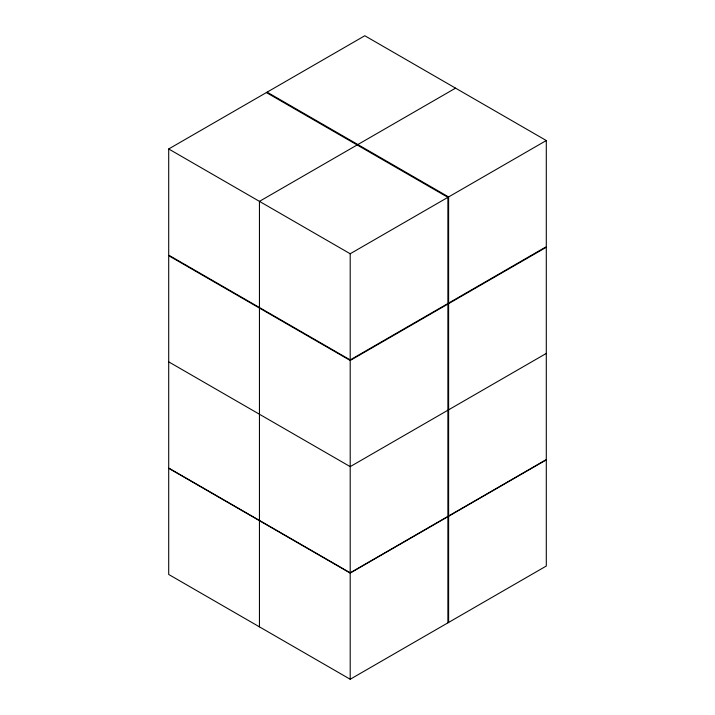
<?xml version="1.0" encoding="UTF-8"?>
<svg xmlns="http://www.w3.org/2000/svg" width="715" height="715" viewBox="0 0 715 715"><rect width="100%" height="100%" fill="white"/><g stroke="black" fill="none" stroke-linecap="round" stroke-linejoin="round"><path stroke-width="1.07" d="M168.704 148.97L364.802 35.75L546.296 140.533L546.296 246.702L350.198 359.922L168.704 255.13L168.704 148.97L350.198 253.754L546.296 140.533M455.553 88.142L259.447 201.362L259.447 307.522M350.198 360.467L546.296 247.256L546.296 459.593L350.198 572.804L168.704 468.021L168.704 255.684L350.198 360.467L350.198 572.804M546.296 353.425L350.198 466.636L168.704 361.853M350.198 573.081L546.296 459.87L546.296 566.03L350.198 679.25L168.704 574.467L168.704 468.298L350.198 573.081L350.198 679.25M267.115 92.155L448.609 196.938L448.609 303.106M266.391 92.566L447.885 197.349L447.885 303.518M448.609 303.652L448.609 515.989M448.609 516.266L448.609 622.434M447.885 304.072L447.885 516.409M447.885 516.686L447.885 622.845M350.198 253.754L350.198 359.922M259.447 308.076L259.447 520.413M259.447 520.69L259.447 626.858"/></g></svg>
